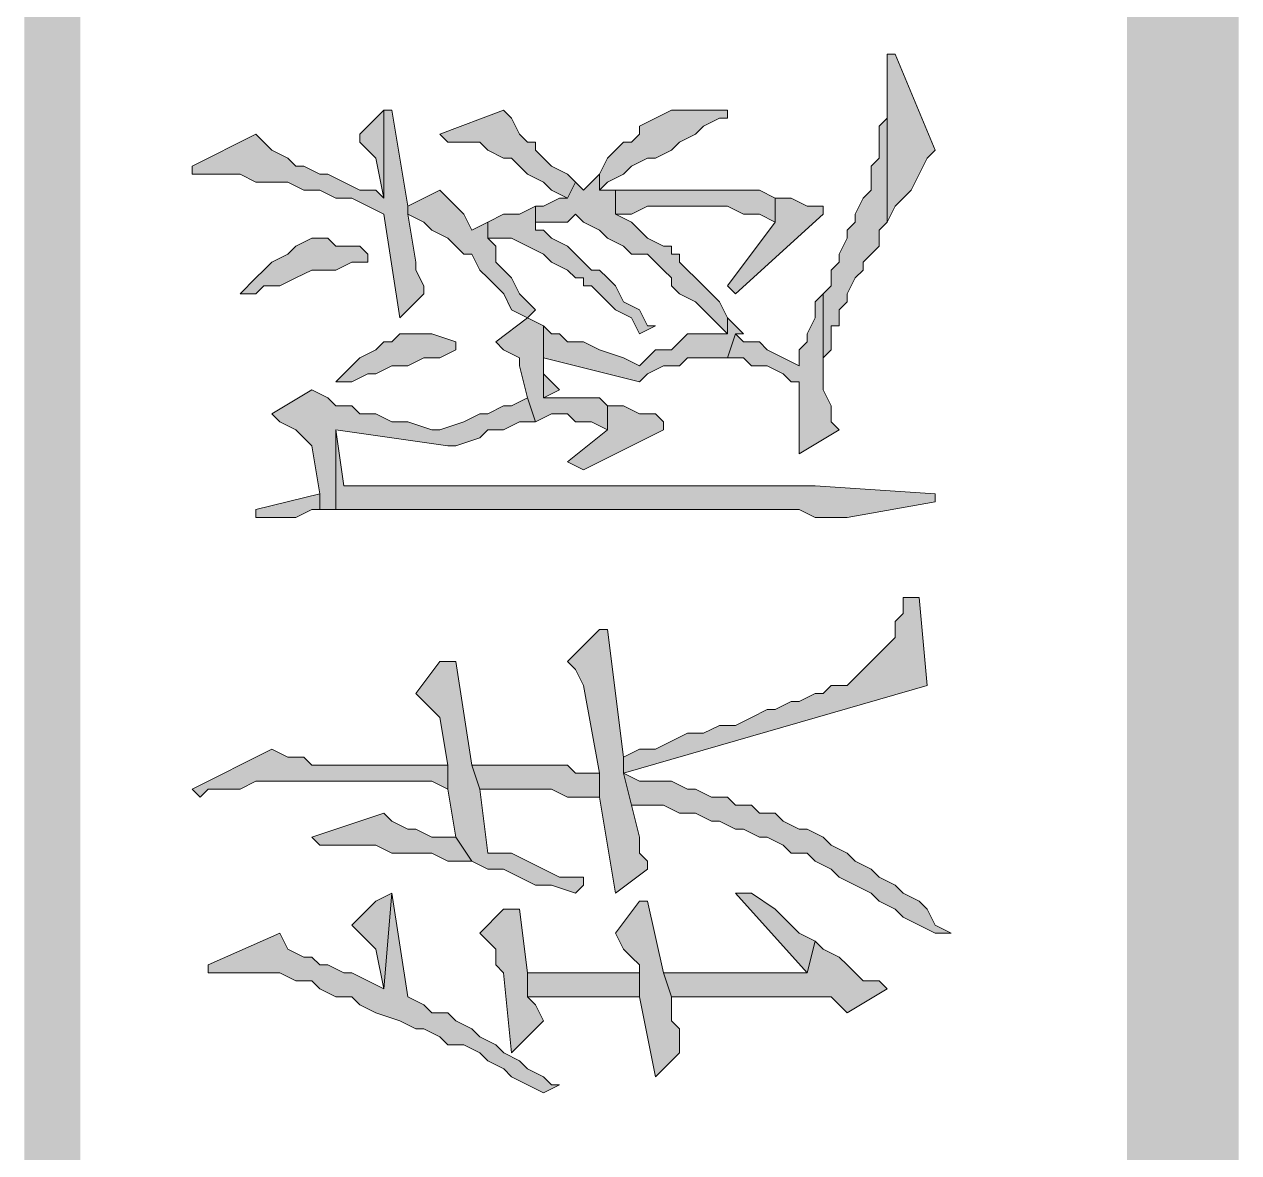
# Model space of a CAD drawing. Header units: millimetres. Extents: x 24 to 410, y 10 to 282.
# Drawn here: x 23.96 to 30.4, y 162.79 to 168.77 of the extents above; entities that cross this region are included whole.
import ezdxf

# ---------------------------------------------------------------- set-up
doc = ezdxf.new("R2010")
doc.units = ezdxf.units.MM

msp = doc.modelspace()

# ---------------------------------------------------------------- hatches: boundary and pattern name
h = msp.add_hatch(color=7)
h.dxf.hatch_style = 2
h.paths.add_polyline_path([(30.395333, 281.643667), (29.802667, 282.236333), (30.395333, 10.244667)])
h = msp.add_hatch(color=7)
h.dxf.hatch_style = 2
h.paths.add_polyline_path([(29.802667, 282.236333), (30.395333, 10.244667), (29.802667, 9.652)])
h = msp.add_hatch(color=7)
h.dxf.hatch_style = 2
h.paths.add_polyline_path([(24.257, 281.94), (23.960667, 281.94), (24.257, 55.837667)])
h = msp.add_hatch(color=7)
h.dxf.hatch_style = 2
h.paths.add_polyline_path([(23.960667, 281.94), (24.257, 55.837667), (23.960667, 55.837667)])
h = msp.add_hatch(color=7)
h.dxf.hatch_style = 2
h.paths.add_polyline_path([(28.532667, 168.613667), (28.532667, 167.724667), (28.575, 167.809333), (28.617333, 167.851667), (28.659667, 167.894), (28.702, 167.978667), (28.744333, 168.063333), (28.786667, 168.105667), (28.575, 168.613667)])
h = msp.add_hatch(color=7)
h.dxf.hatch_style = 2
h.paths.add_polyline_path([(28.194, 167.343667), (28.194, 166.878), (28.194, 166.920333), (28.194, 167.005), (28.236333, 167.047333), (28.236333, 167.174333), (28.278667, 167.174333), (28.278667, 167.259), (28.321, 167.301333), (28.321, 167.343667), (28.363333, 167.428333), (28.405667, 167.470667), (28.405667, 167.513), (28.448, 167.555333), (28.490333, 167.597667), (28.490333, 167.682333), (28.532667, 167.724667), (28.532667, 168.486667), (28.532667, 168.402), (28.532667, 168.275), (28.490333, 168.232667), (28.490333, 168.105667), (28.490333, 168.063333), (28.448, 168.021), (28.448, 167.894), (28.405667, 167.851667), (28.363333, 167.767), (28.363333, 167.724667), (28.321, 167.682333), (28.321, 167.64), (28.278667, 167.555333), (28.278667, 167.513), (28.236333, 167.470667), (28.236333, 167.386)])
h = msp.add_hatch(color=7)
h.dxf.hatch_style = 2
h.paths.add_polyline_path([(24.849631, 168.021), (24.849631, 167.978667), (24.934298, 167.978667), (25.103631, 167.978667), (25.188298, 167.936333), (25.357631, 167.936333), (25.442298, 167.894), (25.526965, 167.894), (25.611631, 167.851667), (25.696298, 167.851667), (25.780965, 167.809333), (25.865631, 167.767), (25.950298, 167.216667), (26.077298, 167.343667), (26.077298, 167.386), (26.034965, 167.470667), (26.034965, 167.513), (25.992631, 167.767), (25.992631, 167.809333), (25.907965, 168.317333), (25.865631, 168.317333), (25.865631, 167.851667), (25.823298, 167.894), (25.738631, 167.894), (25.653965, 167.936333), (25.569298, 167.978667), (25.526965, 167.978667), (25.442298, 168.021), (25.399965, 168.021), (25.357631, 168.063333), (25.272965, 168.105667), (25.230631, 168.148), (25.188298, 168.190333)])
h = msp.add_hatch(color=7)
h.dxf.hatch_style = 2
h.paths.add_polyline_path([(25.738667, 168.190333), (25.738667, 168.148), (25.781, 168.105667), (25.823333, 168.063333), (25.865667, 167.851667), (25.865667, 168.317333)])
h = msp.add_hatch(color=7)
h.dxf.hatch_style = 2
h.paths.add_polyline_path([(26.162, 168.190333), (26.204333, 168.148), (26.373667, 168.148), (26.416, 168.105667), (26.500667, 168.063333), (26.543, 168.063333), (26.585333, 168.021), (26.627667, 167.978667), (26.712333, 167.936333), (26.754667, 167.894), (26.839333, 167.851667), (26.881667, 167.936333), (26.839333, 167.978667), (26.754667, 168.021), (26.712333, 168.063333), (26.67, 168.105667), (26.67, 168.148), (26.627667, 168.148), (26.585333, 168.190333), (26.543, 168.275), (26.500667, 168.317333)])
h = msp.add_hatch(color=7)
h.dxf.hatch_style = 2
h.paths.add_polyline_path([(27.008702, 167.978667), (27.008702, 167.894), (27.051035, 167.936333), (27.135702, 167.978667), (27.178035, 168.021), (27.262702, 168.063333), (27.305035, 168.063333), (27.389702, 168.105667), (27.432035, 168.148), (27.516702, 168.190333), (27.559035, 168.232667), (27.643702, 168.275), (27.686035, 168.275), (27.686035, 168.317333), (27.389702, 168.317333), (27.305035, 168.275), (27.220369, 168.232667), (27.220369, 168.190333), (27.178035, 168.148), (27.135702, 168.148), (27.093369, 168.105667), (27.051035, 168.063333)])
h = msp.add_hatch(color=7)
h.dxf.hatch_style = 2
h.paths.add_polyline_path([(26.67, 167.809333), (26.67, 167.682333), (26.67, 167.724667), (26.839333, 167.724667), (26.881667, 167.767), (26.924, 167.724667), (27.008667, 167.682333), (27.051, 167.64), (27.135667, 167.597667), (27.178, 167.555333), (27.262667, 167.555333), (27.305, 167.513), (27.347333, 167.470667), (27.389667, 167.428333), (27.389667, 167.386), (27.432, 167.343667), (27.516667, 167.301333), (27.559, 167.259), (27.601333, 167.216667), (27.643667, 167.174333), (27.686, 167.132), (27.686, 167.216667), (27.643667, 167.301333), (27.601333, 167.343667), (27.559, 167.386), (27.516667, 167.428333), (27.474333, 167.470667), (27.432, 167.513), (27.432, 167.555333), (27.389667, 167.555333), (27.389667, 167.597667), (27.347333, 167.597667), (27.262667, 167.64), (27.220333, 167.682333), (27.178, 167.724667), (27.093333, 167.767), (27.093333, 167.894), (27.008667, 167.894), (27.008667, 167.978667), (26.966333, 167.936333), (26.924, 167.894), (26.881667, 167.936333), (26.839333, 167.851667), (26.797, 167.851667), (26.712333, 167.809333)])
h = msp.add_hatch(color=7)
h.dxf.hatch_style = 2
h.paths.add_polyline_path([(25.992702, 167.809333), (25.992702, 167.767), (26.077369, 167.724667), (26.119702, 167.682333), (26.204369, 167.64), (26.246702, 167.597667), (26.289035, 167.555333), (26.331369, 167.555333), (26.373702, 167.470667), (26.416035, 167.428333), (26.458369, 167.386), (26.500702, 167.343667), (26.543035, 167.259), (26.627702, 167.216667), (26.670035, 167.259), (26.627702, 167.301333), (26.585369, 167.343667), (26.543035, 167.428333), (26.500702, 167.470667), (26.458369, 167.513), (26.458369, 167.597667), (26.416035, 167.64), (26.416035, 167.724667), (26.331369, 167.682333), (26.289035, 167.767), (26.246702, 167.809333), (26.204369, 167.851667), (26.162035, 167.894)])
h = msp.add_hatch(color=7)
h.dxf.hatch_style = 2
h.paths.add_polyline_path([(27.093333, 167.894), (27.093333, 167.767), (27.178, 167.767), (27.262667, 167.809333), (27.686, 167.809333), (27.770667, 167.767), (27.855333, 167.767), (27.94, 167.724667), (27.94, 167.851667), (27.855333, 167.894)])
h = msp.add_hatch(color=7)
h.dxf.hatch_style = 2
h.paths.add_polyline_path([(27.686, 167.386), (27.728333, 167.343667), (28.194, 167.767), (28.194, 167.809333), (28.109333, 167.809333), (28.024667, 167.851667), (27.94, 167.851667), (27.94, 167.724667)])
h = msp.add_hatch(color=7)
h.dxf.hatch_style = 2
h.paths.add_polyline_path([(26.416, 167.724667), (26.416, 167.64), (26.500667, 167.64), (26.543, 167.64), (26.627667, 167.597667), (26.712333, 167.555333), (26.754667, 167.513), (26.839333, 167.470667), (26.881667, 167.428333), (26.924, 167.428333), (26.924, 167.386), (26.966333, 167.386), (27.008667, 167.343667), (27.051, 167.301333), (27.093333, 167.259), (27.178, 167.216667), (27.220333, 167.132), (27.305, 167.174333), (27.262667, 167.174333), (27.220333, 167.259), (27.135667, 167.301333), (27.093333, 167.386), (27.051, 167.428333), (27.008667, 167.470667), (26.966333, 167.470667), (26.924, 167.513), (26.881667, 167.555333), (26.839333, 167.597667), (26.754667, 167.64), (26.712333, 167.682333), (26.67, 167.682333), (26.67, 167.809333), (26.585333, 167.767), (26.500667, 167.767)])
h = msp.add_hatch(color=7)
h.dxf.hatch_style = 2
h.paths.add_polyline_path([(25.103667, 167.343667), (25.188333, 167.343667), (25.230667, 167.386), (25.315333, 167.386), (25.4, 167.428333), (25.484667, 167.470667), (25.611667, 167.470667), (25.696333, 167.513), (25.781, 167.513), (25.781, 167.555333), (25.738667, 167.597667), (25.611667, 167.597667), (25.569333, 167.64), (25.484667, 167.64), (25.4, 167.597667), (25.357667, 167.555333), (25.273, 167.513), (25.230667, 167.470667), (25.188333, 167.428333)])
h = msp.add_hatch(color=7)
h.dxf.hatch_style = 2
h.paths.add_polyline_path([(27.686, 167.005), (27.770667, 167.005), (27.813, 166.962667), (27.897667, 166.962667), (27.982333, 166.920333), (28.024667, 166.878), (28.067, 166.878), (28.067, 166.624), (28.067, 166.497), (28.278667, 166.624), (28.236333, 166.666333), (28.236333, 166.751), (28.194, 166.835667), (28.194, 167.343667), (28.151667, 167.301333), (28.151667, 167.216667), (28.109333, 167.132), (28.109333, 167.089667), (28.067, 167.047333), (28.067, 166.962667), (27.982333, 167.005), (27.897667, 167.047333), (27.855333, 167.089667), (27.770667, 167.089667), (27.728333, 167.132)])
h = msp.add_hatch(color=7)
h.dxf.hatch_style = 2
h.paths.add_polyline_path([(26.458333, 167.089667), (26.500667, 167.047333), (26.585333, 167.005), (26.585333, 166.962667), (26.627667, 166.793333), (26.67, 166.666333), (26.754667, 166.708667), (26.839333, 166.708667), (26.881667, 166.666333), (26.966333, 166.666333), (27.051, 166.624), (27.051, 166.751), (27.008667, 166.793333), (26.712333, 166.793333), (26.712333, 166.920333), (26.712333, 167.174333), (26.627667, 167.216667)])
h = msp.add_hatch(color=7)
h.dxf.hatch_style = 2
h.paths.add_polyline_path([(26.712333, 167.174333), (26.712333, 167.005), (27.220333, 166.878), (27.262667, 166.920333), (27.347333, 166.962667), (27.432, 166.962667), (27.474333, 167.005), (27.686, 167.005), (27.728333, 167.132), (27.770667, 167.132), (27.728333, 167.174333), (27.686, 167.216667), (27.686, 167.132), (27.643667, 167.132), (27.474333, 167.132), (27.432, 167.089667), (27.389667, 167.047333), (27.305, 167.047333), (27.220333, 166.962667), (27.135667, 167.005), (27.008667, 167.047333), (26.924, 167.089667), (26.839333, 167.089667), (26.797, 167.132), (26.754667, 167.132)])
h = msp.add_hatch(color=7)
h.dxf.hatch_style = 2
h.paths.add_polyline_path([(25.611667, 166.878), (25.696333, 166.878), (25.781, 166.920333), (25.823333, 166.920333), (25.908, 166.962667), (25.992667, 166.962667), (26.077333, 167.005), (26.162, 167.005), (26.246667, 167.047333), (26.246667, 167.089667), (26.119667, 167.132), (25.950333, 167.132), (25.908, 167.089667), (25.865667, 167.089667), (25.823333, 167.047333), (25.738667, 167.005), (25.696333, 166.962667)])
h = msp.add_hatch(color=7)
h.dxf.hatch_style = 2
h.paths.add_polyline_path([(26.712333, 166.920333), (26.712333, 166.793333), (26.797, 166.835667)])
h = msp.add_hatch(color=7)
h.dxf.hatch_style = 2
h.paths.add_polyline_path([(28.067035, 166.751), (28.067035, 166.624), (28.067035, 166.878)])
h = msp.add_hatch(color=7)
h.dxf.hatch_style = 2
h.paths.add_polyline_path([(25.273, 166.708667), (25.315333, 166.666333), (25.4, 166.624), (25.442333, 166.581667), (25.484667, 166.539333), (25.527, 166.285333), (25.527, 166.200667), (25.569333, 166.200667), (25.611667, 166.200667), (25.611667, 166.624), (26.204333, 166.539333), (26.246667, 166.539333), (26.373667, 166.581667), (26.416, 166.624), (26.500667, 166.624), (26.585333, 166.666333), (26.67, 166.666333), (26.627667, 166.793333), (26.543, 166.751), (26.500667, 166.751), (26.416, 166.708667), (26.373667, 166.708667), (26.289, 166.666333), (26.162, 166.624), (26.119667, 166.624), (25.992667, 166.666333), (25.908, 166.666333), (25.823333, 166.708667), (25.738667, 166.708667), (25.696333, 166.751), (25.611667, 166.751), (25.569333, 166.793333), (25.484667, 166.835667)])
h = msp.add_hatch(color=7)
h.dxf.hatch_style = 2
h.paths.add_polyline_path([(26.839333, 166.454667), (26.924, 166.412333), (27.347333, 166.624), (27.347333, 166.666333), (27.305, 166.708667), (27.220333, 166.708667), (27.135667, 166.751), (27.051, 166.751), (27.051, 166.624)])
h = msp.add_hatch(color=7)
h.dxf.hatch_style = 2
h.paths.add_polyline_path([(25.611667, 166.200667), (27.982333, 166.200667), (28.024667, 166.200667), (28.067, 166.200667), (28.151667, 166.158333), (28.321, 166.158333), (28.786667, 166.243), (28.786667, 166.285333), (28.151667, 166.327667), (25.654, 166.327667), (25.611667, 166.624)])
h = msp.add_hatch(color=7)
h.dxf.hatch_style = 2
h.paths.add_polyline_path([(25.188333, 166.200667), (25.188333, 166.158333), (25.315333, 166.158333), (25.4, 166.158333), (25.484667, 166.200667), (25.527, 166.200667), (25.527, 166.285333)])
h = msp.add_hatch(color=7)
h.dxf.hatch_style = 2
h.paths.add_polyline_path([(27.135667, 164.888333), (27.135667, 164.803667), (28.744333, 165.269333), (28.702, 165.735), (28.617333, 165.735), (28.617333, 165.650333), (28.575, 165.608), (28.575, 165.523333), (28.532667, 165.481), (28.490333, 165.438667), (28.448, 165.396333), (28.405667, 165.354), (28.363333, 165.311667), (28.321, 165.269333), (28.236333, 165.269333), (28.194, 165.227), (28.151667, 165.227), (28.067, 165.184667), (28.024667, 165.184667), (27.94, 165.142333), (27.897667, 165.142333), (27.813, 165.1), (27.728333, 165.057667), (27.643667, 165.057667), (27.559, 165.015333), (27.474333, 165.015333), (27.389667, 164.973), (27.305, 164.930667), (27.220333, 164.930667)])
h = msp.add_hatch(color=7)
h.dxf.hatch_style = 2
h.paths.add_polyline_path([(26.839333, 165.396333), (26.881667, 165.354), (26.924, 165.269333), (27.008667, 164.803667), (27.008667, 164.676667), (27.093333, 164.168667), (27.262667, 164.295667), (27.262667, 164.338), (27.220333, 164.380333), (27.220333, 164.465), (27.178, 164.634333), (27.135667, 164.803667), (27.135667, 164.888333), (27.051, 165.565667), (27.008667, 165.565667)])
h = msp.add_hatch(color=7)
h.dxf.hatch_style = 2
h.paths.add_polyline_path([(26.035, 165.227), (26.077333, 165.184667), (26.119667, 165.142333), (26.162, 165.1), (26.204333, 164.846), (26.204333, 164.719), (26.246667, 164.465), (26.331333, 164.338), (26.416, 164.295667), (26.500667, 164.295667), (26.585333, 164.253333), (26.67, 164.211), (26.754667, 164.211), (26.881667, 164.168667), (26.924, 164.211), (26.924, 164.253333), (26.797, 164.253333), (26.712333, 164.295667), (26.627667, 164.338), (26.543, 164.380333), (26.416, 164.380333), (26.373667, 164.719), (26.331333, 164.846), (26.246667, 165.396333), (26.162, 165.396333)])
h = msp.add_hatch(color=7)
h.dxf.hatch_style = 2
h.paths.add_polyline_path([(24.849631, 164.719), (24.891965, 164.676667), (24.934298, 164.719), (25.103631, 164.719), (25.188298, 164.761333), (26.119631, 164.761333), (26.204298, 164.719), (26.204298, 164.846), (26.077298, 164.846), (25.611631, 164.846), (25.569298, 164.846), (25.484631, 164.846), (25.442298, 164.888333), (25.357631, 164.888333), (25.272965, 164.930667)])
h = msp.add_hatch(color=7)
h.dxf.hatch_style = 2
h.paths.add_polyline_path([(26.331333, 164.846), (26.373667, 164.719), (26.754667, 164.719), (26.839333, 164.676667), (27.008667, 164.676667), (27.008667, 164.803667), (26.881667, 164.803667), (26.839333, 164.846)])
h = msp.add_hatch(color=7)
h.dxf.hatch_style = 2
h.paths.add_polyline_path([(27.135667, 164.803667), (27.178, 164.634333), (27.347333, 164.634333), (27.432, 164.592), (27.516667, 164.592), (27.601333, 164.549667), (27.643667, 164.549667), (27.728333, 164.507333), (27.770667, 164.507333), (27.855333, 164.465), (27.897667, 164.465), (27.982333, 164.422667), (28.024667, 164.380333), (28.109333, 164.380333), (28.151667, 164.338), (28.236333, 164.295667), (28.278667, 164.253333), (28.363333, 164.211), (28.448, 164.168667), (28.490333, 164.126333), (28.575, 164.084), (28.617333, 164.041667), (28.702, 163.999333), (28.786667, 163.957), (28.871333, 163.957), (28.786667, 163.999333), (28.744333, 164.084), (28.702, 164.126333), (28.617333, 164.168667), (28.575, 164.211), (28.490333, 164.253333), (28.448, 164.295667), (28.363333, 164.338), (28.321, 164.380333), (28.236333, 164.422667), (28.194, 164.465), (28.109333, 164.507333), (28.067, 164.507333), (27.982333, 164.549667), (27.94, 164.592), (27.855333, 164.592), (27.813, 164.634333), (27.728333, 164.634333), (27.686, 164.676667), (27.601333, 164.676667), (27.516667, 164.719), (27.474333, 164.719), (27.389667, 164.761333), (27.220333, 164.761333)])
h = msp.add_hatch(color=7)
h.dxf.hatch_style = 2
h.paths.add_polyline_path([(25.484667, 164.465), (25.527, 164.422667), (25.823333, 164.422667), (25.908, 164.380333), (26.119667, 164.380333), (26.204333, 164.338), (26.331333, 164.338), (26.246667, 164.465), (26.119667, 164.465), (26.035, 164.507333), (25.992667, 164.507333), (25.908, 164.549667), (25.865667, 164.592)])
h = msp.add_hatch(color=7)
h.dxf.hatch_style = 2
h.paths.add_polyline_path([(24.934369, 163.787667), (24.934369, 163.745333), (24.976702, 163.745333), (25.315369, 163.745333), (25.400035, 163.703), (25.484702, 163.703), (25.527035, 163.660667), (25.611702, 163.618333), (25.696369, 163.618333), (25.738702, 163.576), (25.823369, 163.533667), (25.950369, 163.491333), (26.035035, 163.449), (26.077369, 163.449), (26.162035, 163.406667), (26.204369, 163.364333), (26.289035, 163.364333), (26.373702, 163.322), (26.416035, 163.279667), (26.500702, 163.237333), (26.543035, 163.195), (26.627702, 163.152667), (26.712369, 163.110333), (26.797035, 163.152667), (26.754702, 163.152667), (26.712369, 163.195), (26.627702, 163.237333), (26.585369, 163.279667), (26.500702, 163.322), (26.458369, 163.364333), (26.373702, 163.406667), (26.331369, 163.449), (26.246702, 163.491333), (26.204369, 163.533667), (26.119702, 163.533667), (26.077369, 163.576), (25.992702, 163.618333), (25.908035, 164.168667), (25.865702, 163.660667), (25.781035, 163.703), (25.696369, 163.745333), (25.654035, 163.745333), (25.569369, 163.787667), (25.527035, 163.787667), (25.484702, 163.83), (25.442369, 163.83), (25.357702, 163.872333), (25.315369, 163.957)])
h = msp.add_hatch(color=7)
h.dxf.hatch_style = 2
h.paths.add_polyline_path([(25.696333, 163.999333), (25.738667, 163.957), (25.781, 163.914667), (25.823333, 163.872333), (25.865667, 163.660667), (25.908, 164.168667), (25.823333, 164.126333)])
h = msp.add_hatch(color=7)
h.dxf.hatch_style = 2
h.paths.add_polyline_path([(27.728333, 164.168667), (28.109333, 163.745333), (28.151667, 163.914667), (28.067, 163.957), (27.982333, 164.041667), (27.94, 164.084), (27.813, 164.168667)])
h = msp.add_hatch(color=7)
h.dxf.hatch_style = 2
h.paths.add_polyline_path([(26.373667, 163.957), (26.416, 163.914667), (26.458333, 163.872333), (26.458333, 163.787667), (26.500667, 163.745333), (26.543, 163.322), (26.712333, 163.491333), (26.67, 163.576), (26.627667, 163.618333), (26.627667, 163.745333), (26.585333, 164.084), (26.500667, 164.084)])
h = msp.add_hatch(color=7)
h.dxf.hatch_style = 2
h.paths.add_polyline_path([(27.093333, 163.957), (27.135667, 163.872333), (27.178, 163.83), (27.220333, 163.787667), (27.220333, 163.618333), (27.305, 163.195), (27.432, 163.322), (27.432, 163.449), (27.389667, 163.491333), (27.389667, 163.618333), (27.347333, 163.745333), (27.262667, 164.126333), (27.220333, 164.126333)])
h = msp.add_hatch(color=7)
h.dxf.hatch_style = 2
h.paths.add_polyline_path([(27.347333, 163.745333), (27.389667, 163.618333), (28.236333, 163.618333), (28.321, 163.533667), (28.532667, 163.660667), (28.490333, 163.703), (28.405667, 163.703), (28.363333, 163.745333), (28.321, 163.787667), (28.278667, 163.83), (28.194, 163.872333), (28.151667, 163.914667), (28.109333, 163.745333)])
h = msp.add_hatch(color=7)
h.dxf.hatch_style = 2
h.paths.add_polyline_path([(27.220333, 163.618333), (27.220333, 163.745333), (26.627667, 163.745333), (26.627667, 163.618333)])

# ---------------------------------------------------------------- linework, layer by layer
at = {"color": 7, "lineweight": 0}
for points in [[(28.532667, 168.613667), (28.532667, 167.724667), (28.575, 167.809333), (28.617333, 167.851667), (28.659667, 167.894), (28.702, 167.978667), (28.744333, 168.063333), (28.786667, 168.105667), (28.575, 168.613667)], [(28.194, 167.343667), (28.194, 166.878), (28.194, 166.920333), (28.194, 167.005), (28.236333, 167.047333), (28.236333, 167.174333), (28.278667, 167.174333), (28.278667, 167.259), (28.321, 167.301333), (28.321, 167.343667), (28.363333, 167.428333), (28.405667, 167.470667), (28.405667, 167.513), (28.448, 167.555333), (28.490333, 167.597667), (28.490333, 167.682333), (28.532667, 167.724667), (28.532667, 168.486667), (28.532667, 168.402), (28.532667, 168.275), (28.490333, 168.232667), (28.490333, 168.105667), (28.490333, 168.063333), (28.448, 168.021), (28.448, 167.894), (28.405667, 167.851667), (28.363333, 167.767), (28.363333, 167.724667), (28.321, 167.682333), (28.321, 167.64), (28.278667, 167.555333), (28.278667, 167.513), (28.236333, 167.470667), (28.236333, 167.386)], [(24.849631, 168.021), (24.849631, 167.978667), (24.934298, 167.978667), (25.103631, 167.978667), (25.188298, 167.936333), (25.357631, 167.936333), (25.442298, 167.894), (25.526965, 167.894), (25.611631, 167.851667), (25.696298, 167.851667), (25.780965, 167.809333), (25.865631, 167.767), (25.950298, 167.216667), (26.077298, 167.343667), (26.077298, 167.386), (26.034965, 167.470667), (26.034965, 167.513), (25.992631, 167.767), (25.992631, 167.809333), (25.907965, 168.317333), (25.865631, 168.317333), (25.865631, 167.851667), (25.823298, 167.894), (25.738631, 167.894), (25.653965, 167.936333), (25.569298, 167.978667), (25.526965, 167.978667), (25.442298, 168.021), (25.399965, 168.021), (25.357631, 168.063333), (25.272965, 168.105667), (25.230631, 168.148), (25.188298, 168.190333)], [(25.738667, 168.190333), (25.738667, 168.148), (25.781, 168.105667), (25.823333, 168.063333), (25.865667, 167.851667), (25.865667, 168.317333)], [(26.162, 168.190333), (26.204333, 168.148), (26.373667, 168.148), (26.416, 168.105667), (26.500667, 168.063333), (26.543, 168.063333), (26.585333, 168.021), (26.627667, 167.978667), (26.712333, 167.936333), (26.754667, 167.894), (26.839333, 167.851667), (26.881667, 167.936333), (26.839333, 167.978667), (26.754667, 168.021), (26.712333, 168.063333), (26.67, 168.105667), (26.67, 168.148), (26.627667, 168.148), (26.585333, 168.190333), (26.543, 168.275), (26.500667, 168.317333)], [(27.008702, 167.978667), (27.008702, 167.894), (27.051035, 167.936333), (27.135702, 167.978667), (27.178035, 168.021), (27.262702, 168.063333), (27.305035, 168.063333), (27.389702, 168.105667), (27.432035, 168.148), (27.516702, 168.190333), (27.559035, 168.232667), (27.643702, 168.275), (27.686035, 168.275), (27.686035, 168.317333), (27.389702, 168.317333), (27.305035, 168.275), (27.220369, 168.232667), (27.220369, 168.190333), (27.178035, 168.148), (27.135702, 168.148), (27.093369, 168.105667), (27.051035, 168.063333)], [(26.67, 167.809333), (26.67, 167.682333), (26.67, 167.724667), (26.839333, 167.724667), (26.881667, 167.767), (26.924, 167.724667), (27.008667, 167.682333), (27.051, 167.64), (27.135667, 167.597667), (27.178, 167.555333), (27.262667, 167.555333), (27.305, 167.513), (27.347333, 167.470667), (27.389667, 167.428333), (27.389667, 167.386), (27.432, 167.343667), (27.516667, 167.301333), (27.559, 167.259), (27.601333, 167.216667), (27.643667, 167.174333), (27.686, 167.132), (27.686, 167.216667), (27.643667, 167.301333), (27.601333, 167.343667), (27.559, 167.386), (27.516667, 167.428333), (27.474333, 167.470667), (27.432, 167.513), (27.432, 167.555333), (27.389667, 167.555333), (27.389667, 167.597667), (27.347333, 167.597667), (27.262667, 167.64), (27.220333, 167.682333), (27.178, 167.724667), (27.093333, 167.767), (27.093333, 167.894), (27.008667, 167.894), (27.008667, 167.978667), (26.966333, 167.936333), (26.924, 167.894), (26.881667, 167.936333), (26.839333, 167.851667), (26.797, 167.851667), (26.712333, 167.809333)], [(25.992702, 167.809333), (25.992702, 167.767), (26.077369, 167.724667), (26.119702, 167.682333), (26.204369, 167.64), (26.246702, 167.597667), (26.289035, 167.555333), (26.331369, 167.555333), (26.373702, 167.470667), (26.416035, 167.428333), (26.458369, 167.386), (26.500702, 167.343667), (26.543035, 167.259), (26.627702, 167.216667), (26.670035, 167.259), (26.627702, 167.301333), (26.585369, 167.343667), (26.543035, 167.428333), (26.500702, 167.470667), (26.458369, 167.513), (26.458369, 167.597667), (26.416035, 167.64), (26.416035, 167.724667), (26.331369, 167.682333), (26.289035, 167.767), (26.246702, 167.809333), (26.204369, 167.851667), (26.162035, 167.894)], [(27.093333, 167.894), (27.093333, 167.767), (27.178, 167.767), (27.262667, 167.809333), (27.686, 167.809333), (27.770667, 167.767), (27.855333, 167.767), (27.94, 167.724667), (27.94, 167.851667), (27.855333, 167.894)], [(27.686, 167.386), (27.728333, 167.343667), (28.194, 167.767), (28.194, 167.809333), (28.109333, 167.809333), (28.024667, 167.851667), (27.94, 167.851667), (27.94, 167.724667)], [(26.416, 167.724667), (26.416, 167.64), (26.500667, 167.64), (26.543, 167.64), (26.627667, 167.597667), (26.712333, 167.555333), (26.754667, 167.513), (26.839333, 167.470667), (26.881667, 167.428333), (26.924, 167.428333), (26.924, 167.386), (26.966333, 167.386), (27.008667, 167.343667), (27.051, 167.301333), (27.093333, 167.259), (27.178, 167.216667), (27.220333, 167.132), (27.305, 167.174333), (27.262667, 167.174333), (27.220333, 167.259), (27.135667, 167.301333), (27.093333, 167.386), (27.051, 167.428333), (27.008667, 167.470667), (26.966333, 167.470667), (26.924, 167.513), (26.881667, 167.555333), (26.839333, 167.597667), (26.754667, 167.64), (26.712333, 167.682333), (26.67, 167.682333), (26.67, 167.809333), (26.585333, 167.767), (26.500667, 167.767)], [(25.103667, 167.343667), (25.188333, 167.343667), (25.230667, 167.386), (25.315333, 167.386), (25.4, 167.428333), (25.484667, 167.470667), (25.611667, 167.470667), (25.696333, 167.513), (25.781, 167.513), (25.781, 167.555333), (25.738667, 167.597667), (25.611667, 167.597667), (25.569333, 167.64), (25.484667, 167.64), (25.4, 167.597667), (25.357667, 167.555333), (25.273, 167.513), (25.230667, 167.470667), (25.188333, 167.428333)], [(27.686, 167.005), (27.770667, 167.005), (27.813, 166.962667), (27.897667, 166.962667), (27.982333, 166.920333), (28.024667, 166.878), (28.067, 166.878), (28.067, 166.624), (28.067, 166.497), (28.278667, 166.624), (28.236333, 166.666333), (28.236333, 166.751), (28.194, 166.835667), (28.194, 167.343667), (28.151667, 167.301333), (28.151667, 167.216667), (28.109333, 167.132), (28.109333, 167.089667), (28.067, 167.047333), (28.067, 166.962667), (27.982333, 167.005), (27.897667, 167.047333), (27.855333, 167.089667), (27.770667, 167.089667), (27.728333, 167.132)], [(26.458333, 167.089667), (26.500667, 167.047333), (26.585333, 167.005), (26.585333, 166.962667), (26.627667, 166.793333), (26.67, 166.666333), (26.754667, 166.708667), (26.839333, 166.708667), (26.881667, 166.666333), (26.966333, 166.666333), (27.051, 166.624), (27.051, 166.751), (27.008667, 166.793333), (26.712333, 166.793333), (26.712333, 166.920333), (26.712333, 167.174333), (26.627667, 167.216667)], [(26.712333, 167.174333), (26.712333, 167.005), (27.220333, 166.878), (27.262667, 166.920333), (27.347333, 166.962667), (27.432, 166.962667), (27.474333, 167.005), (27.686, 167.005), (27.728333, 167.132), (27.770667, 167.132), (27.728333, 167.174333), (27.686, 167.216667), (27.686, 167.132), (27.643667, 167.132), (27.474333, 167.132), (27.432, 167.089667), (27.389667, 167.047333), (27.305, 167.047333), (27.220333, 166.962667), (27.135667, 167.005), (27.008667, 167.047333), (26.924, 167.089667), (26.839333, 167.089667), (26.797, 167.132), (26.754667, 167.132)], [(25.611667, 166.878), (25.696333, 166.878), (25.781, 166.920333), (25.823333, 166.920333), (25.908, 166.962667), (25.992667, 166.962667), (26.077333, 167.005), (26.162, 167.005), (26.246667, 167.047333), (26.246667, 167.089667), (26.119667, 167.132), (25.950333, 167.132), (25.908, 167.089667), (25.865667, 167.089667), (25.823333, 167.047333), (25.738667, 167.005), (25.696333, 166.962667)], [(26.712333, 166.920333), (26.712333, 166.793333), (26.797, 166.835667)], [(28.067035, 166.751), (28.067035, 166.624), (28.067035, 166.878)], [(25.273, 166.708667), (25.315333, 166.666333), (25.4, 166.624), (25.442333, 166.581667), (25.484667, 166.539333), (25.527, 166.285333), (25.527, 166.200667), (25.569333, 166.200667), (25.611667, 166.200667), (25.611667, 166.624), (26.204333, 166.539333), (26.246667, 166.539333), (26.373667, 166.581667), (26.416, 166.624), (26.500667, 166.624), (26.585333, 166.666333), (26.67, 166.666333), (26.627667, 166.793333), (26.543, 166.751), (26.500667, 166.751), (26.416, 166.708667), (26.373667, 166.708667), (26.289, 166.666333), (26.162, 166.624), (26.119667, 166.624), (25.992667, 166.666333), (25.908, 166.666333), (25.823333, 166.708667), (25.738667, 166.708667), (25.696333, 166.751), (25.611667, 166.751), (25.569333, 166.793333), (25.484667, 166.835667)], [(26.839333, 166.454667), (26.924, 166.412333), (27.347333, 166.624), (27.347333, 166.666333), (27.305, 166.708667), (27.220333, 166.708667), (27.135667, 166.751), (27.051, 166.751), (27.051, 166.624)], [(25.611667, 166.200667), (27.982333, 166.200667), (28.024667, 166.200667), (28.067, 166.200667), (28.151667, 166.158333), (28.321, 166.158333), (28.786667, 166.243), (28.786667, 166.285333), (28.151667, 166.327667), (25.654, 166.327667), (25.611667, 166.624)], [(25.188333, 166.200667), (25.188333, 166.158333), (25.315333, 166.158333), (25.4, 166.158333), (25.484667, 166.200667), (25.527, 166.200667), (25.527, 166.285333)], [(27.135667, 164.888333), (27.135667, 164.803667), (28.744333, 165.269333), (28.702, 165.735), (28.617333, 165.735), (28.617333, 165.650333), (28.575, 165.608), (28.575, 165.523333), (28.532667, 165.481), (28.490333, 165.438667), (28.448, 165.396333), (28.405667, 165.354), (28.363333, 165.311667), (28.321, 165.269333), (28.236333, 165.269333), (28.194, 165.227), (28.151667, 165.227), (28.067, 165.184667), (28.024667, 165.184667), (27.94, 165.142333), (27.897667, 165.142333), (27.813, 165.1), (27.728333, 165.057667), (27.643667, 165.057667), (27.559, 165.015333), (27.474333, 165.015333), (27.389667, 164.973), (27.305, 164.930667), (27.220333, 164.930667)], [(26.839333, 165.396333), (26.881667, 165.354), (26.924, 165.269333), (27.008667, 164.803667), (27.008667, 164.676667), (27.093333, 164.168667), (27.262667, 164.295667), (27.262667, 164.338), (27.220333, 164.380333), (27.220333, 164.465), (27.178, 164.634333), (27.135667, 164.803667), (27.135667, 164.888333), (27.051, 165.565667), (27.008667, 165.565667)], [(26.035, 165.227), (26.077333, 165.184667), (26.119667, 165.142333), (26.162, 165.1), (26.204333, 164.846), (26.204333, 164.719), (26.246667, 164.465), (26.331333, 164.338), (26.416, 164.295667), (26.500667, 164.295667), (26.585333, 164.253333), (26.67, 164.211), (26.754667, 164.211), (26.881667, 164.168667), (26.924, 164.211), (26.924, 164.253333), (26.797, 164.253333), (26.712333, 164.295667), (26.627667, 164.338), (26.543, 164.380333), (26.416, 164.380333), (26.373667, 164.719), (26.331333, 164.846), (26.246667, 165.396333), (26.162, 165.396333)], [(24.849631, 164.719), (24.891965, 164.676667), (24.934298, 164.719), (25.103631, 164.719), (25.188298, 164.761333), (26.119631, 164.761333), (26.204298, 164.719), (26.204298, 164.846), (26.077298, 164.846), (25.611631, 164.846), (25.569298, 164.846), (25.484631, 164.846), (25.442298, 164.888333), (25.357631, 164.888333), (25.272965, 164.930667)], [(26.331333, 164.846), (26.373667, 164.719), (26.754667, 164.719), (26.839333, 164.676667), (27.008667, 164.676667), (27.008667, 164.803667), (26.881667, 164.803667), (26.839333, 164.846)], [(27.135667, 164.803667), (27.178, 164.634333), (27.347333, 164.634333), (27.432, 164.592), (27.516667, 164.592), (27.601333, 164.549667), (27.643667, 164.549667), (27.728333, 164.507333), (27.770667, 164.507333), (27.855333, 164.465), (27.897667, 164.465), (27.982333, 164.422667), (28.024667, 164.380333), (28.109333, 164.380333), (28.151667, 164.338), (28.236333, 164.295667), (28.278667, 164.253333), (28.363333, 164.211), (28.448, 164.168667), (28.490333, 164.126333), (28.575, 164.084), (28.617333, 164.041667), (28.702, 163.999333), (28.786667, 163.957), (28.871333, 163.957), (28.786667, 163.999333), (28.744333, 164.084), (28.702, 164.126333), (28.617333, 164.168667), (28.575, 164.211), (28.490333, 164.253333), (28.448, 164.295667), (28.363333, 164.338), (28.321, 164.380333), (28.236333, 164.422667), (28.194, 164.465), (28.109333, 164.507333), (28.067, 164.507333), (27.982333, 164.549667), (27.94, 164.592), (27.855333, 164.592), (27.813, 164.634333), (27.728333, 164.634333), (27.686, 164.676667), (27.601333, 164.676667), (27.516667, 164.719), (27.474333, 164.719), (27.389667, 164.761333), (27.220333, 164.761333)], [(25.484667, 164.465), (25.527, 164.422667), (25.823333, 164.422667), (25.908, 164.380333), (26.119667, 164.380333), (26.204333, 164.338), (26.331333, 164.338), (26.246667, 164.465), (26.119667, 164.465), (26.035, 164.507333), (25.992667, 164.507333), (25.908, 164.549667), (25.865667, 164.592)], [(24.934369, 163.787667), (24.934369, 163.745333), (24.976702, 163.745333), (25.315369, 163.745333), (25.400035, 163.703), (25.484702, 163.703), (25.527035, 163.660667), (25.611702, 163.618333), (25.696369, 163.618333), (25.738702, 163.576), (25.823369, 163.533667), (25.950369, 163.491333), (26.035035, 163.449), (26.077369, 163.449), (26.162035, 163.406667), (26.204369, 163.364333), (26.289035, 163.364333), (26.373702, 163.322), (26.416035, 163.279667), (26.500702, 163.237333), (26.543035, 163.195), (26.627702, 163.152667), (26.712369, 163.110333), (26.797035, 163.152667), (26.754702, 163.152667), (26.712369, 163.195), (26.627702, 163.237333), (26.585369, 163.279667), (26.500702, 163.322), (26.458369, 163.364333), (26.373702, 163.406667), (26.331369, 163.449), (26.246702, 163.491333), (26.204369, 163.533667), (26.119702, 163.533667), (26.077369, 163.576), (25.992702, 163.618333), (25.908035, 164.168667), (25.865702, 163.660667), (25.781035, 163.703), (25.696369, 163.745333), (25.654035, 163.745333), (25.569369, 163.787667), (25.527035, 163.787667), (25.484702, 163.83), (25.442369, 163.83), (25.357702, 163.872333), (25.315369, 163.957)], [(25.696333, 163.999333), (25.738667, 163.957), (25.781, 163.914667), (25.823333, 163.872333), (25.865667, 163.660667), (25.908, 164.168667), (25.823333, 164.126333)], [(27.728333, 164.168667), (28.109333, 163.745333), (28.151667, 163.914667), (28.067, 163.957), (27.982333, 164.041667), (27.94, 164.084), (27.813, 164.168667)], [(26.373667, 163.957), (26.416, 163.914667), (26.458333, 163.872333), (26.458333, 163.787667), (26.500667, 163.745333), (26.543, 163.322), (26.712333, 163.491333), (26.67, 163.576), (26.627667, 163.618333), (26.627667, 163.745333), (26.585333, 164.084), (26.500667, 164.084)], [(27.093333, 163.957), (27.135667, 163.872333), (27.178, 163.83), (27.220333, 163.787667), (27.220333, 163.618333), (27.305, 163.195), (27.432, 163.322), (27.432, 163.449), (27.389667, 163.491333), (27.389667, 163.618333), (27.347333, 163.745333), (27.262667, 164.126333), (27.220333, 164.126333)], [(27.347333, 163.745333), (27.389667, 163.618333), (28.236333, 163.618333), (28.321, 163.533667), (28.532667, 163.660667), (28.490333, 163.703), (28.405667, 163.703), (28.363333, 163.745333), (28.321, 163.787667), (28.278667, 163.83), (28.194, 163.872333), (28.151667, 163.914667), (28.109333, 163.745333)], [(27.220333, 163.618333), (27.220333, 163.745333), (26.627667, 163.745333), (26.627667, 163.618333)]]:
    msp.add_lwpolyline(points, close=True, dxfattribs=at)

doc.saveas('drawing.dxf')
